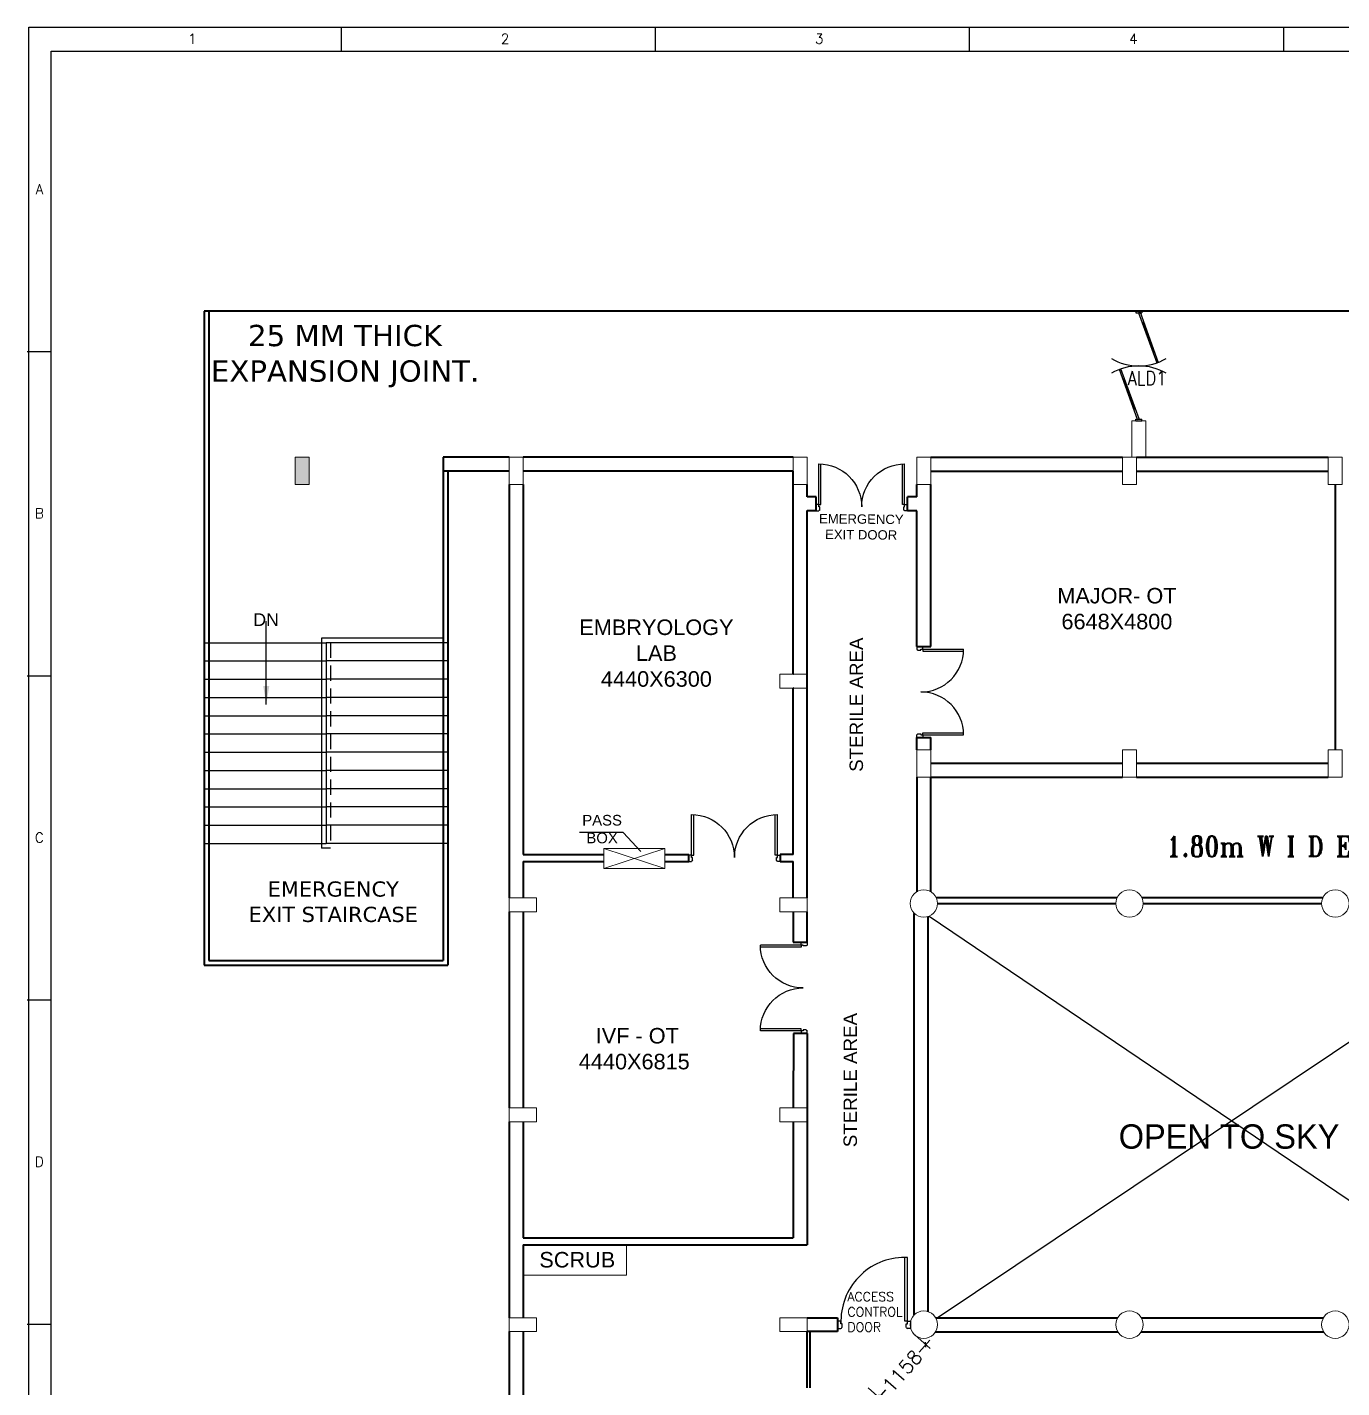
# Model space of a CAD drawing. Extents: x 2733443 to 3206532, y -1516114 to -1264405.
# Drawn here: x 3069150 to 3090752, y -1316697 to -1294332 of the extents above; entities that cross this region are included whole.
import ezdxf
from ezdxf.enums import TextEntityAlignment as Align

# ---------------------------------------------------------------- set-up
doc = ezdxf.new("R2010")
doc.units = 0
doc.header["$MEASUREMENT"] = 0
doc.linetypes.add('1', pattern=[0, 0, 0])
doc.linetypes.add('DASHED', pattern=[0.75, 0.5, -0.25])
doc.layers.get('0').update_dxf_attribs({"color": 250, "linetype": '1'})
for name, color, linetype, lineweight in [('AIR SHOWER', 7, 'Continuous', 35), ('Column', 162, 'Continuous', 13), ('WALL', 7, '1', 35), ('WIN', 151, 'Continuous', 9)]:
    doc.layers.add(name, color=color, linetype=linetype, lineweight=lineweight)
for name, color, linetype in [('ALD1', 7, 'Continuous'), ('DOOR', 40, 'Continuous'), ('HS', 251, '1'), ('stairscas', 7, 'Continuous'), ('TEXT', 5, '1'), ('TITLE', 7, 'Continuous')]:
    doc.layers.add(name, color=color, linetype=linetype)
doc.styles.add('ARI', font='arial.ttf')
doc.styles.add('ARIAL', font='arial.ttf')
doc.styles.add('MSK', font='g13f12w.shx')
doc.styles.add('ROMANS', font='romans.shx')
doc.styles.add('RT', font='romant.shx')
doc.dimstyles.new('MM', dxfattribs={"dimscale": 0, "dimtxt": 230, "dimasz": 60, "dimexe": 100, "dimexo": 0.0625, "dimgap": 25, "dimtad": 0, "dimdec": 0, "dimzin": 0, "dimdsep": 46, "dimtxsty": 'ROMANS', "dimblk": 'OBLIQUE', "dimcen": 0.09, "dimdle": 100, "dimclrd": 5, "dimclre": 5, "dimclrt": 6, "dimadec": 0, "dimazin": 0, "dimtfac": 1, "dimtdec": 0, "dimtofl": 0, "dimtmove": 1, "dimatfit": 3, "dimfxl": 1, "dimfrac": 2, "dimtolj": 1, "dimtzin": 0, "dimarcsym": 0})
doc.dimstyles.new('TEXT', dxfattribs={"dimscale": 0, "dimtxt": 500, "dimasz": 100, "dimexe": 75, "dimexo": 100, "dimgap": 50, "dimtad": 0, "dimdec": 0, "dimzin": 0, "dimdsep": 46, "dimtxsty": 'ARIAL', "dimblk": 'OBLIQUE', "dimcen": 0.09, "dimdle": 100, "dimclrd": 256, "dimclre": 256, "dimclrt": 6, "dimadec": 0, "dimazin": 0, "dimtfac": 1, "dimtdec": 0, "dimtofl": 0, "dimtmove": 2, "dimatfit": 3, "dimfxl": 1, "dimfrac": 2, "dimtolj": 1, "dimtzin": 0, "dimarcsym": 0})

# ---------------------------------------------------------------- blocks, each defined once
blk = doc.blocks.new('A$C1BA14061')
at = {"layer": 'TITLE', "color": 7}
for p, q in [((0, 0), (203982, 0)), ((0, -140464), (0, 0)), ((16920, -1290), (16920, 0)), ((33925, -1290), (33925, 0)), ((50931, -1290), (50931, 0)), ((67937, -1290), (67937, 0))]:
    blk.add_line(p, q, dxfattribs=at)
at = {"layer": 'TITLE'}
for p, q in [((1204, -1290), (202692, -1290)), ((1204, -139174), (1204, -1290))]:
    blk.add_line(p, q, dxfattribs=at)
at = {"layer": 'TITLE', "color": 0}
for p, q in [((-86, -17558), (1204, -17558)), ((-86, -35116), (1204, -35116)), ((-86, -52674), (1204, -52674)), ((-86, -70232), (1204, -70232))]:
    blk.add_line(p, q, dxfattribs=at)
at = {"layer": 'TITLE', "color": 7, "style": 'ROMANS', "width": 1}
for s, p in [('1', (8852, -626)), ('2', (25785, -626)), ('3', (42791, -626)), ('4', (59796, -626))]:
    blk.add_text(s, height=535, dxfattribs=at).set_placement(p, align=Align.MIDDLE)
at = {"layer": 'TITLE', "color": 0, "style": 'ROMANS', "width": 1}
for s, p in [('A', (573, -8765)), ('B', (573, -26323)), ('C', (573, -43881)), ('D', (573, -61439))]:
    blk.add_text(s, height=535, dxfattribs=at).set_placement(p, align=Align.MIDDLE)
blk = doc.blocks.new('_Oblique')
at = {"color": 0, "linetype": 'ByBlock', "lineweight": -2}
blk.add_line((-0.5, -0.5), (0.5, 0.5), dxfattribs=at)
blk = doc.blocks.new('Z$W@#5624')
at = {"layer": 'DOOR'}
for p, q in [((19, 470), (840, 769)), ((28, 446), (849, 745)), ((188, 518), (680, 697)), ((676, 709), (685, 685)), ((0, 400), (0, 499)), ((0, 499), (25, 499)), ((19, 470), (28, 446)), ((25, 400), (25, 499)), ((183, 529), (192, 506)), ((1770, 453), (949, 154)), ((1779, 429), (1770, 453)), ((1798, 499), (1773, 499)), ((1773, 400), (1773, 499)), ((1798, 400), (1798, 499)), ((0, 400), (25, 400)), ((1779, 429), (957, 130)), ((1610, 381), (1117, 202)), ((1614, 369), (1606, 393)), ((1798, 400), (1773, 400)), ((1113, 214), (1122, 190))]:
    blk.add_line(p, q, dxfattribs=at)
at = {"layer": 'DOOR', "color": 145}
for centre, start_param, end_param in [((0, 449), 2.617994, 3.665191), ((1798, 449), -0.523599, 0.523599)]:
    blk.add_ellipse(centre, major_axis=(-899, 0), ratio=1, start_param=start_param, end_param=end_param, dxfattribs=at)
blk = doc.blocks.new('ddoor')
at = {"layer": 'DOOR', "lineweight": 25}
for p, q in [((50, 0), (-50, 0)), ((-50, 0), (-50, -45)), ((50, -45), (50, 0)), ((-50, -45), (-47, -45)), ((-35, -60), (-35, -57)), ((-35, -60), (15, -60)), ((15, -60), (15, -45)), ((15, -45), (50, -45)), ((50, -45), (720, -45)), ((50, -45), (50, -80)), ((50, -80), (720, -80)), ((-50, -1500), (-50, -1455)), ((-50, -1455), (-47, -1455)), ((50, -1500), (-50, -1500)), ((50, -1500), (-50, -1500)), ((-35, -1440), (-35, -1442)), ((-35, -1440), (15, -1440)), ((15, -1440), (15, -1455)), ((15, -1455), (50, -1455)), ((50, -1420), (720, -1420)), ((50, -1455), (50, -1420)), ((50, -1455), (720, -1455)), ((50, -1455), (50, -1500))]:
    blk.add_line(p, q, dxfattribs=at)
for centre, start, end in [((-35, -45), 180, 270), ((-35, -1455), 90, 180)]:
    blk.add_arc(centre, 12.5, start, end, dxfattribs=at)
at = {"layer": 'DOOR', "color": 146, "lineweight": 25, "true_color": 0x105689}
for centre, start, end in [((15, -45), 270, 0), ((15, -1455), 0, 90)]:
    blk.add_arc(centre, 705, start, end, dxfattribs=at)
blk = doc.blocks.new('*D29')
at = {"layer": 'Defpoints', "color": 0, "transparency": 16777216}
for p in [(3083734, -1315828), (3083914, -1315987), (3082968, -1316697)]:
    blk.add_point(p, dxfattribs=at)
at = {"layer": 'TEXT', "color": 5, "lineweight": -2, "transparency": 16777216}
for p, q in [((3083734, -1315828), (3083989, -1316053)), ((3083980, -1315912), (3083805, -1316111)), ((3082968, -1316697), (3083223, -1316922)), ((3083082, -1316931), (3083257, -1316732))]:
    blk.add_line(p, q, dxfattribs=at)
at = {"layer": 'TEXT', "color": 5, "lineweight": -2, "transparency": 16777216, "xscale": 60, "yscale": 60, "zscale": 60}
for p, rotation in [((3083914, -1315987), 48.59412736177703), ((3083148, -1316856), 228.594127361777)]:
    blk.add_blockref('_Oblique', p, dxfattribs=dict(at, rotation=rotation))
at = {"layer": 'TEXT', "color": 6, "transparency": 16777216, "insert": (3083531, -1316422), "char_height": 230, "attachment_point": 5, "rotation": 48.5941, "style": 'ROMANS'}
blk.add_mtext('\\A1;1158', dxfattribs=at)
blk = doc.blocks.new('A$C19B8274B')
at = {"layer": 'DOOR'}
for p, q in [((-45, 925), (-80, 925)), ((-80, 50), (-80, 925)), ((-45, 50), (-45, 925)), ((-45, 50), (-80, 50)), ((-955, -50), (-955, -47.5)), ((-940, -35), (-942.5, -35)), ((-60, -35), (-57.5, -35)), ((-45, -50), (-45, -47.5))]:
    blk.add_line(p, q, dxfattribs=at)
for points in [[(-940, 15), (-955, 15), (-955, 50), (-1000, 50), (-1000, -50), (-955, -50)], [(-940, -35), (-940, 15)], [(-60, 15), (-45, 15), (-45, 50), (0, 50), (0, -50), (-45, -50)], [(-60, -35), (-60, 15)]]:
    blk.add_lwpolyline(points, dxfattribs=at)
at = {"layer": 'DOOR', "color": 145}
blk.add_arc((-80, 50), 875, 90, 182.29244, dxfattribs=at)
at = {"layer": 'DOOR'}
for centre, start, end in [((-955, -35), 270, 0), ((-45, -35), 180, 270)]:
    blk.add_arc(centre, 12.5, start, end, dxfattribs=at)

msp = doc.modelspace()

# ---------------------------------------------------------------- hatches: boundary and pattern name
at = {"layer": 'HS', "lineweight": 0}
msp.add_hatch(color=251, dxfattribs=at).paths.add_polyline_path([(3073552.4246, -1301399.3945), (3073552.4246, -1301849.3945), (3073782.4246, -1301849.3945), (3073782.4246, -1301399.3945)])

# ---------------------------------------------------------------- linework, layer by layer
at = {"layer": 'AIR SHOWER', "color": 6}
for p, q in [((3081967.5087, -1316696.9814), (3081967.5087, -1315774.3945)), ((3082017.5087, -1316696.9814), (3082017.5087, -1315774.3945))]:
    msp.add_line(p, q, dxfattribs=at)
at = {"layer": 'Column'}
for points in [[(3073552.4246, -1301399.3945), (3073782.4246, -1301399.3945), (3073782.4246, -1301849.3945), (3073552.4246, -1301849.3945)], [(3077067.5928, -1301849.3945), (3077297.5928, -1301849.3945), (3077297.5928, -1301399.3945), (3077067.5928, -1301399.3945)], [(3081737.5087, -1301849.3945), (3081967.5087, -1301849.3945), (3081967.5087, -1301399.3945), (3081737.5087, -1301399.3945)], [(3083767.5087, -1301849.3945), (3083997.5087, -1301849.3945), (3083997.5087, -1301399.3945), (3083767.5087, -1301399.3945)], [(3087149.1753, -1301849.3945), (3087379.1753, -1301849.3945), (3087379.1753, -1301399.3945), (3087149.1753, -1301399.3945)], [(3090530.842, -1301849.3945), (3090760.842, -1301849.3945), (3090760.842, -1301399.3945), (3090530.842, -1301399.3945)], [(3081967.5087, -1304964.3945), (3081967.5087, -1305194.3945), (3081517.5087, -1305194.3945), (3081517.5087, -1304964.3945)], [(3083767.5087, -1306659.3945), (3083997.5087, -1306659.3945), (3083997.5087, -1306209.3945), (3083767.5087, -1306209.3945)], [(3087149.1753, -1306659.3945), (3087379.1753, -1306659.3945), (3087379.1753, -1306209.3945), (3087149.1753, -1306209.3945)], [(3090530.842, -1306659.3945), (3090760.842, -1306659.3945), (3090760.842, -1306209.3945), (3090530.842, -1306209.3945)], [(3077517.5928, -1308644.3945), (3077517.5928, -1308874.3945), (3077067.5928, -1308874.3945), (3077067.5928, -1308644.3945)], [(3081967.5087, -1308644.3945), (3081967.5087, -1308874.3945), (3081517.5087, -1308874.3945), (3081517.5087, -1308644.3945)], [(3077067.5928, -1312094.3945), (3077067.5928, -1312324.3945), (3077517.5928, -1312324.3945), (3077517.5928, -1312094.3945)], [(3081517.5087, -1312094.3945), (3081517.5087, -1312324.3945), (3081967.5087, -1312324.3945), (3081967.5087, -1312094.3945)], [(3077517.5928, -1315544.3945), (3077517.5928, -1315774.3945), (3077067.5928, -1315774.3945), (3077067.5928, -1315544.3945)], [(3081967.5087, -1315544.3945), (3081967.5087, -1315774.3945), (3081517.5087, -1315774.3945), (3081517.5087, -1315544.3945)]]:
    msp.add_lwpolyline(points, close=True, dxfattribs=at)
at = {"layer": 'Column', "color": 3}
for centre in [(3083882.5087, -1308736.8945), (3087264.1753, -1308736.8945), (3090645.842, -1308736.8945), (3083882.5087, -1315659.3945), (3087264.1753, -1315659.3945), (3090645.842, -1315659.3945)]:
    msp.add_circle(centre, 225, dxfattribs=at)
at = {"layer": 'stairscas', "color": 251, "linetype": 'Continuous'}
for p, q in [((3072060.0087, -1304449.3945), (3074060.0087, -1304449.3945)), ((3075985.0087, -1304374.3945), (3073985.0087, -1304374.3945)), ((3073985.0087, -1304374.3945), (3073985.0087, -1307824.3945)), ((3075985.0087, -1304449.3945), (3074060.0087, -1304449.3945)), ((3074060.0087, -1304449.3945), (3074060.0087, -1307749.3945)), ((3072060.0087, -1304749.3945), (3074060.0087, -1304749.3945)), ((3072060.0087, -1305049.3945), (3074060.0087, -1305049.3945)), ((3072060.0087, -1305349.3945), (3074060.0087, -1305349.3945)), ((3072060.0087, -1305649.3945), (3074060.0087, -1305649.3945)), ((3072060.0087, -1305949.3945), (3074060.0087, -1305949.3945)), ((3072060.0087, -1306249.3945), (3074060.0087, -1306249.3945)), ((3072060.0087, -1306549.3945), (3074060.0087, -1306549.3945)), ((3072060.0087, -1306849.3945), (3074060.0087, -1306849.3945)), ((3072060.0087, -1307149.3945), (3074060.0087, -1307149.3945)), ((3072060.0087, -1307449.3945), (3074060.0087, -1307449.3945)), ((3072060.0087, -1307749.3945), (3074060.0087, -1307749.3945))]:
    msp.add_line(p, q, dxfattribs=at)
at = {"layer": 'stairscas', "color": 251, "ltscale": 500}
for p, q in [((3076060.0087, -1304449.3945), (3074060.0087, -1304449.3945)), ((3076060.0087, -1304749.3945), (3074060.0087, -1304749.3945)), ((3076060.0087, -1305049.3945), (3074060.0087, -1305049.3945)), ((3076060.0087, -1305349.3945), (3074060.0087, -1305349.3945)), ((3076060.0087, -1305649.3945), (3074060.0087, -1305649.3945)), ((3076060.0087, -1305949.3945), (3074060.0087, -1305949.3945)), ((3076060.0087, -1306249.3945), (3074060.0087, -1306249.3945)), ((3076060.0087, -1306549.3945), (3074060.0087, -1306549.3945)), ((3076060.0087, -1306849.3945), (3074060.0087, -1306849.3945)), ((3076060.0087, -1307149.3945), (3074060.0087, -1307149.3945)), ((3076060.0087, -1307449.3945), (3074060.0087, -1307449.3945)), ((3076060.0087, -1307749.3945), (3074060.0087, -1307749.3945)), ((3083971.119, -1308943.7113), (3093809.2819, -1315604.6031)), ((3084084.0651, -1315559.3945), (3093949.5243, -1308947.387))]:
    msp.add_line(p, q, dxfattribs=at)
at = {"layer": 'stairscas', "color": 251, "linetype": 'DASHED', "ltscale": 500}
for p, q in [((3074060.0087, -1304449.3945), (3074060.0087, -1307749.3945)), ((3074135.0087, -1304449.3945), (3074135.0087, -1307824.3945)), ((3074135.0087, -1307824.3945), (3073985.0087, -1307824.3945)), ((3074060.0087, -1307749.3945), (3074060.0087, -1307749.3945)), ((3074060.0087, -1307749.3945), (3074060.0087, -1307749.3945))]:
    msp.add_line(p, q, dxfattribs=at)
at = {"layer": 'WALL', "color": 251}
for p, q in [((3118217.4246, -1298999.3945), (3072060.0087, -1298999.3945)), ((3072135.0087, -1301399.3945), (3072135.0087, -1301629.3945)), ((3075985.0087, -1301399.3945), (3075985.0087, -1301629.3945)), ((3077067.5928, -1301399.3945), (3075985.0087, -1301399.3945)), ((3075985.0087, -1301399.3945), (3075985.0087, -1301629.3945)), ((3077067.5928, -1301629.3945), (3075985.0087, -1301629.3945)), ((3081742.5087, -1304964.3945), (3081737.5087, -1304964.3945)), ((3081742.5087, -1305194.3945), (3081737.5087, -1305194.3945))]:
    msp.add_line(p, q, dxfattribs=at)
at = {"layer": 'WALL', "color": 251, "linetype": 'Continuous'}
for p, q in [((3072060.0087, -1298999.3945), (3072060.0087, -1309749.3945)), ((3072135.0087, -1298999.3945), (3072135.0087, -1309674.3945)), ((3075985.0087, -1301629.3945), (3075985.0087, -1309674.3945, 0)), ((3075985.0087, -1301629.3945), (3075985.0087, -1309674.3945, 0)), ((3076060.0087, -1301629.3945), (3076060.0087, -1309749.3945, 0)), ((3076060.0087, -1301629.3945), (3076060.0087, -1309749.3945, 0)), ((3072135.0087, -1309674.3945), (3075985.0087, -1309674.3945)), ((3072060.0087, -1309749.3945), (3076060.0087, -1309749.3945))]:
    msp.add_line(p, q, dxfattribs=at)
at = {"layer": 'WALL', "color": 251, "lineweight": 5}
for p, q in [((3087302.2564, -1301399.3945), (3087302.2564, -1300799.3945)), ((3087302.2564, -1300799.3945), (3087532.2564, -1300799.3945)), ((3087532.2564, -1301399.3945), (3087532.2564, -1300799.3945)), ((3090530.842, -1301399.3945), (3089931.5492, -1301399.3945)), ((3090530.842, -1301629.3945), (3089931.5492, -1301629.3945))]:
    msp.add_line(p, q, dxfattribs=at)
at = {"layer": 'WALL'}
for p, q in [((3081737.5087, -1301399.3945), (3077297.5928, -1301399.3945)), ((3083997.5087, -1301399.3945), (3087149.1753, -1301399.3945)), ((3087379.1753, -1301399.3945), (3090530.842, -1301399.3945)), ((3081622.5087, -1301629.3945), (3077297.5928, -1301629.3945)), ((3081737.5087, -1301629.3945), (3081622.5087, -1301629.3945)), ((3081737.5087, -1303244.3945), (3081737.5087, -1301629.3945)), ((3083997.5087, -1301629.3945), (3087149.1753, -1301629.3945)), ((3087379.1753, -1301629.3945), (3090530.842, -1301629.3945)), ((3077067.5928, -1301849.3945), (3077067.5928, -1308644.3945)), ((3077297.5928, -1301849.3945), (3077297.5928, -1303129.3945)), ((3081967.5087, -1302049.3945), (3081967.5087, -1301849.3945)), ((3083767.5087, -1302049.3945), (3083767.5087, -1301849.3945)), ((3083997.5087, -1304509.3945), (3083997.5087, -1301849.3945)), ((3090645.842, -1301849.3945), (3090645.842, -1306209.3945)), ((3082112.8968, -1302049.3945), (3081967.5087, -1302049.3945)), ((3082112.8968, -1302279.3945), (3082112.8968, -1302049.3945)), ((3083767.5087, -1302049.3945), (3083612.8968, -1302049.3945)), ((3083612.8968, -1302279.3945), (3083612.8968, -1302049.3945)), ((3081967.5087, -1308644.3945), (3081967.5087, -1302276.4112)), ((3082112.8968, -1302279.3945), (3081967.5087, -1302279.3945)), ((3083767.5087, -1302279.3945), (3083612.8968, -1302279.3945)), ((3083767.5087, -1304509.3945), (3083767.5087, -1302279.3945)), ((3077297.5928, -1303129.3945), (3077297.5928, -1307929.3945)), ((3081737.5087, -1304964.3945), (3081737.5087, -1303244.3945)), ((3083767.5087, -1304509.3945), (3083997.5087, -1304509.3945)), ((3081737.5087, -1307929.3945), (3081737.5087, -1305194.3945)), ((3083767.5087, -1306209.3945), (3083767.5087, -1306009.3945)), ((3083767.5087, -1306009.3945), (3083997.5087, -1306009.3945)), ((3083997.5087, -1306209.3945), (3083997.5087, -1306009.3945)), ((3083997.5087, -1306429.3945), (3087149.1753, -1306429.3945)), ((3087379.1753, -1306429.3945), (3090530.842, -1306429.3945)), ((3083767.5087, -1306659.3945), (3083767.5087, -1308543.5037)), ((3083997.5087, -1306659.3945), (3087149.1753, -1306659.3945)), ((3083997.5087, -1308543.5037), (3083997.5087, -1306659.3945)), ((3087379.1753, -1306659.3945), (3090530.842, -1306659.3945)), ((3077297.5928, -1307929.3945), (3078625.0091, -1307929.3945)), ((3079625.0091, -1307929.3945), (3080022.5087, -1307929.3945)), ((3080022.5087, -1308044.3945), (3080022.5087, -1307929.3945)), ((3081737.5087, -1307929.3945), (3081522.5087, -1307929.3945)), ((3081522.5087, -1307929.3945), (3081522.5087, -1308044.3945)), ((3077297.5928, -1308044.3945), (3077297.5928, -1308644.3945)), ((3077297.5928, -1308044.3945), (3078625.0091, -1308044.3945)), ((3079625.0091, -1308044.3945), (3080022.5087, -1308044.3945)), ((3081522.5087, -1308044.3945), (3081737.5087, -1308044.3945)), ((3081737.5087, -1308644.3945), (3081737.5087, -1308044.3945)), ((3087059.0687, -1308644.3945), (3084087.6153, -1308644.3945)), ((3087039.3004, -1308744.3945), (3084107.3836, -1308744.3945)), ((3090440.7353, -1308644.3945), (3087469.282, -1308644.3945)), ((3090420.967, -1308744.3945), (3087489.0503, -1308744.3945)), ((3077067.5928, -1308874.3945), (3077067.5928, -1312094.3945)), ((3077297.5928, -1308874.3945), (3077297.5928, -1312094.3945)), ((3081737.5087, -1308874.3945), (3081737.5087, -1309374.3945)), ((3081967.5087, -1309374.3945), (3081967.5087, -1308874.3945)), ((3083727.5087, -1315496.2994), (3083727.5087, -1308899.9896)), ((3083957.5087, -1315447.2625), (3083957.5087, -1308949.0265)), ((3081737.5087, -1309374.3945), (3081967.5087, -1309374.3945)), ((3081742.5087, -1310874.3945), (3081737.5087, -1312094.3945)), ((3081967.5087, -1310874.3945), (3081742.5087, -1310874.3945)), ((3081967.5087, -1310874.3945), (3081967.5087, -1314344.3945)), ((3077067.5928, -1312324.3945), (3077067.5928, -1315544.3945)), ((3077297.5928, -1312324.3945), (3077297.5928, -1314229.3945)), ((3081737.5087, -1312324.3945), (3081737.5087, -1314229.3945)), ((3077297.5928, -1314229.3945), (3081737.5087, -1314229.3945)), ((3077297.5928, -1314344.3945), (3079912.5928, -1314344.3945)), ((3077297.5928, -1314344.3945), (3077297.5928, -1315544.3945)), ((3079912.5928, -1314344.3945), (3081967.5087, -1314344.3945)), ((3081967.5087, -1315544.3945), (3082467.5087, -1315544.3945)), ((3082467.5087, -1315544.3945), (3082467.5087, -1315774.3945)), ((3084078.7865, -1315549.3945), (3087067.8975, -1315549.3945)), ((3087460.4532, -1315549.3945), (3090449.5641, -1315549.3945)), ((3077067.5928, -1315774.3945), (3077067.5928, -1319109.3945)), ((3077297.5928, -1315774.3945), (3077297.5928, -1317759.3945)), ((3082467.5087, -1315774.3945), (3081967.5087, -1315774.3945)), ((3084072.8373, -1315779.3945), (3087073.8467, -1315779.3945)), ((3087454.504, -1315779.3945), (3090455.5133, -1315779.3945))]:
    msp.add_line(p, q, dxfattribs=at)
at = {"layer": 'WALL', "color": 18, "lineweight": 20, "true_color": 0x000000}
for p, q in [((3077297.5928, -1314844.3945), (3077297.5928, -1314344.3945)), ((3078997.5928, -1314844.3945), (3078997.5928, -1314344.3945)), ((3078997.5928, -1314844.3945), (3077297.5928, -1314844.3945))]:
    msp.add_line(p, q, dxfattribs=at)
at = {"layer": 'WIN', "color": 8, "linetype": 'Continuous'}
for p, q in [((3078625.0091, -1308162.9481), (3079625.0091, -1307832.9481)), ((3078625.0091, -1307832.9481), (3079625.0091, -1308162.9481))]:
    msp.add_line(p, q, dxfattribs=at)
at = {"layer": 'WIN', "linetype": 'Continuous'}
msp.add_lwpolyline([(3078625.0091, -1307832.9481), (3078625.0091, -1308162.9481), (3079625.0091, -1308162.9481), (3079625.0091, -1307832.9481)], close=True, dxfattribs=at)

# ---------------------------------------------------------------- block references
at = {"layer": 'DOOR', "color": 251, "linetype": 'Continuous', "lineweight": 5, "xscale": 1.001247151754797, "yscale": 1.001247151754797, "zscale": 1.001247151754797, "rotation": 270}
msp.add_blockref('Z$W@#5624', (3086967.2564, -1298999.3945), dxfattribs=at)
at = {"layer": 'DOOR', "linetype": 'Continuous', "xscale": 1.2, "yscale": 1.2, "zscale": 1.2}
msp.add_blockref('A$C19B8274B', (3083667.5087, -1315663.6446), dxfattribs=at)
at = {"layer": 'TITLE', "xscale": 0.3035552556082519, "yscale": 0.3035553943041123, "zscale": 0.3035553665695551}
msp.add_blockref('A$C1BA14061', (3069175.9178, -1294331.5731), dxfattribs=at)
at = {"layer": 'WALL', "xscale": -1, "rotation": 270}
for p in [(3083612.8968, -1302229.3945), (3081522.5087, -1307994.3945)]:
    msp.add_blockref('ddoor', p, dxfattribs=at)
at = {"layer": 'WALL'}
msp.add_blockref('ddoor', (3083817.5087, -1304509.3945), dxfattribs=at)
at = {"layer": 'WALL', "xscale": -1}
msp.add_blockref('ddoor', (3081917.5087, -1309374.3945), dxfattribs=at)

# ---------------------------------------------------------------- texts
at = {"layer": 'ALD1', "color": 251, "lineweight": 5, "style": 'ROMANS', "width": 0.85}
msp.add_text('ALD1', height=230, dxfattribs=at).set_placement((3087550.9397, -1300213.1856), align=Align.CENTER)
at = {"layer": 'stairscas', "color": 251, "linetype": 'Continuous', "style": 'ARI'}
msp.add_text('DN', height=208.08, dxfattribs=at).set_placement((3073075.3677, -1304174.336), align=Align.CENTER)
at = {"layer": 'stairscas', "color": 251, "ltscale": 500, "insert": (3088899.595, -1312772.1161), "char_height": 400, "width": 8187.231718, "attachment_point": 8, "style": 'MSK'}
msp.add_mtext('OPEN TO SKY', dxfattribs=at)
at = {"layer": 'TEXT', "linetype": 'Continuous', "style": 'RT', "width": 0.85}
msp.add_text('1.80m W I D E   C O R R I D O R', height=336.6, dxfattribs=at).set_placement((3091540.1121, -1307966.2183), align=Align.CENTER)
at = {"layer": 'TEXT', "lineweight": 5, "insert": (3074373.6113, -1300253.7942), "char_height": 350, "width": 5877.751546, "attachment_point": 8, "style": 'MSK'}
msp.add_mtext('{\\fVerdana|b0|i0|c0|p34;25 MM THICK EXPANSION JOINT.}', dxfattribs=at)
at = {"layer": 'TEXT'}
for s, insert, char_height, width, attachment_point, style in [('MAJOR- OT\\P6648X4800', (3087056.6534, -1303890.7182), 255, 2454.157572, 5, 'ARIAL'), ('EMBRYOLOGY\\PLAB\\P4440X6300', (3079489.4094, -1304621.9838), 255, 4308.959529, 5, 'ARIAL'), ('{\\fVerdana|b0|i0|c0|p34;EMERGENCY\\PEXIT STAIRCASE}', (3074178.9602, -1309044.6888), 250, 3566.071851, 8, 'MSK'), (' IVF - OT\\P4440X6815', (3079125.6997, -1311124.0093), 255, 2454.157572, 5, 'ARIAL'), ('SCRUB', (3078188.9638, -1314593.5547), 255, 1342.043575, 5, 'ARIAL')]:
    msp.add_mtext(s, dxfattribs=dict(at, insert=insert, char_height=char_height, width=width, attachment_point=attachment_point, style=style))
at = {"layer": 'TEXT', "linetype": 'Continuous', "insert": (3078596.868, -1307514.1419, -101230.7692), "char_height": 175, "width": 1149.249659, "attachment_point": 5, "style": 'ARIAL'}
msp.add_mtext('PASS BOX', dxfattribs=at)
at = {"layer": 'TEXT', "insert": (3082628.3665, -1315124.3945), "char_height": 150, "attachment_point": 1, "style": 'ROMANS'}
msp.add_mtext_dynamic_manual_height_columns('ACCESS CONTROL DOOR', width=1212.859684, gutter_width=1000, heights=[0], dxfattribs=at)
at = {"layer": 'WALL', "color": 7, "linetype": 'Continuous', "attachment_point": 5, "style": 'ARIAL'}
for s, insert, char_height, width, rotation in [(' EMERGENCY\\P EXIT DOOR', (3082825.2613, -1302545.9871), 154.28952, 1944.7887, 359.43793), ('\\pxt17; STERILE AREA', (3082775.5264, -1305510.3046), 220.4136, 2733.297639, 90), ('\\pxt17; STERILE AREA', (3082676.0984, -1311681.5687), 220.4136, 2733.297639, 90)]:
    msp.add_mtext(s, dxfattribs=dict(at, insert=insert, char_height=char_height, width=width, rotation=rotation))

# ---------------------------------------------------------------- dimensions: what is measured, and where the dimension line sits
at = {"layer": 'TEXT'}
dim = msp.add_aligned_dim(p1=(3082967.5087, -1316697.0439), p2=(3083733.6962, -1315828.1542), distance=-240.416, dimstyle='MM', override={"dimscale": 1}, dxfattribs=at)
dim.commit()
dim.dimension.update_dxf_attribs({"geometry": '*D29', "text_midpoint": (3083530.9249, -1316421.6075)})

# ---------------------------------------------------------------- leaders
at = {"layer": 'stairscas', "color": 251, "linetype": 'Continuous'}
msp.add_leader([(3073078.0234, -1305462.7092), (3073078.0234, -1304097.2019)], dimstyle='MM', override={"dimscale": 1, "dimasz": 300, "dimclrd": 256}, dxfattribs=at)
at = {"layer": 'WIN', "color": 8, "linetype": 'Continuous'}
msp.add_leader([(3079233.8697, -1307882.8645, -101230.7692), (3078945.3381, -1307571.3854, -101230.7692), (3078227.5708, -1307571.3854, -101230.7692)], dimstyle='TEXT', override={"dimscale": 1, "dimtxt": 200, "dimasz": 50, "dimfxl": 0.18}, dxfattribs=at)

doc.saveas('drawing.dxf')
